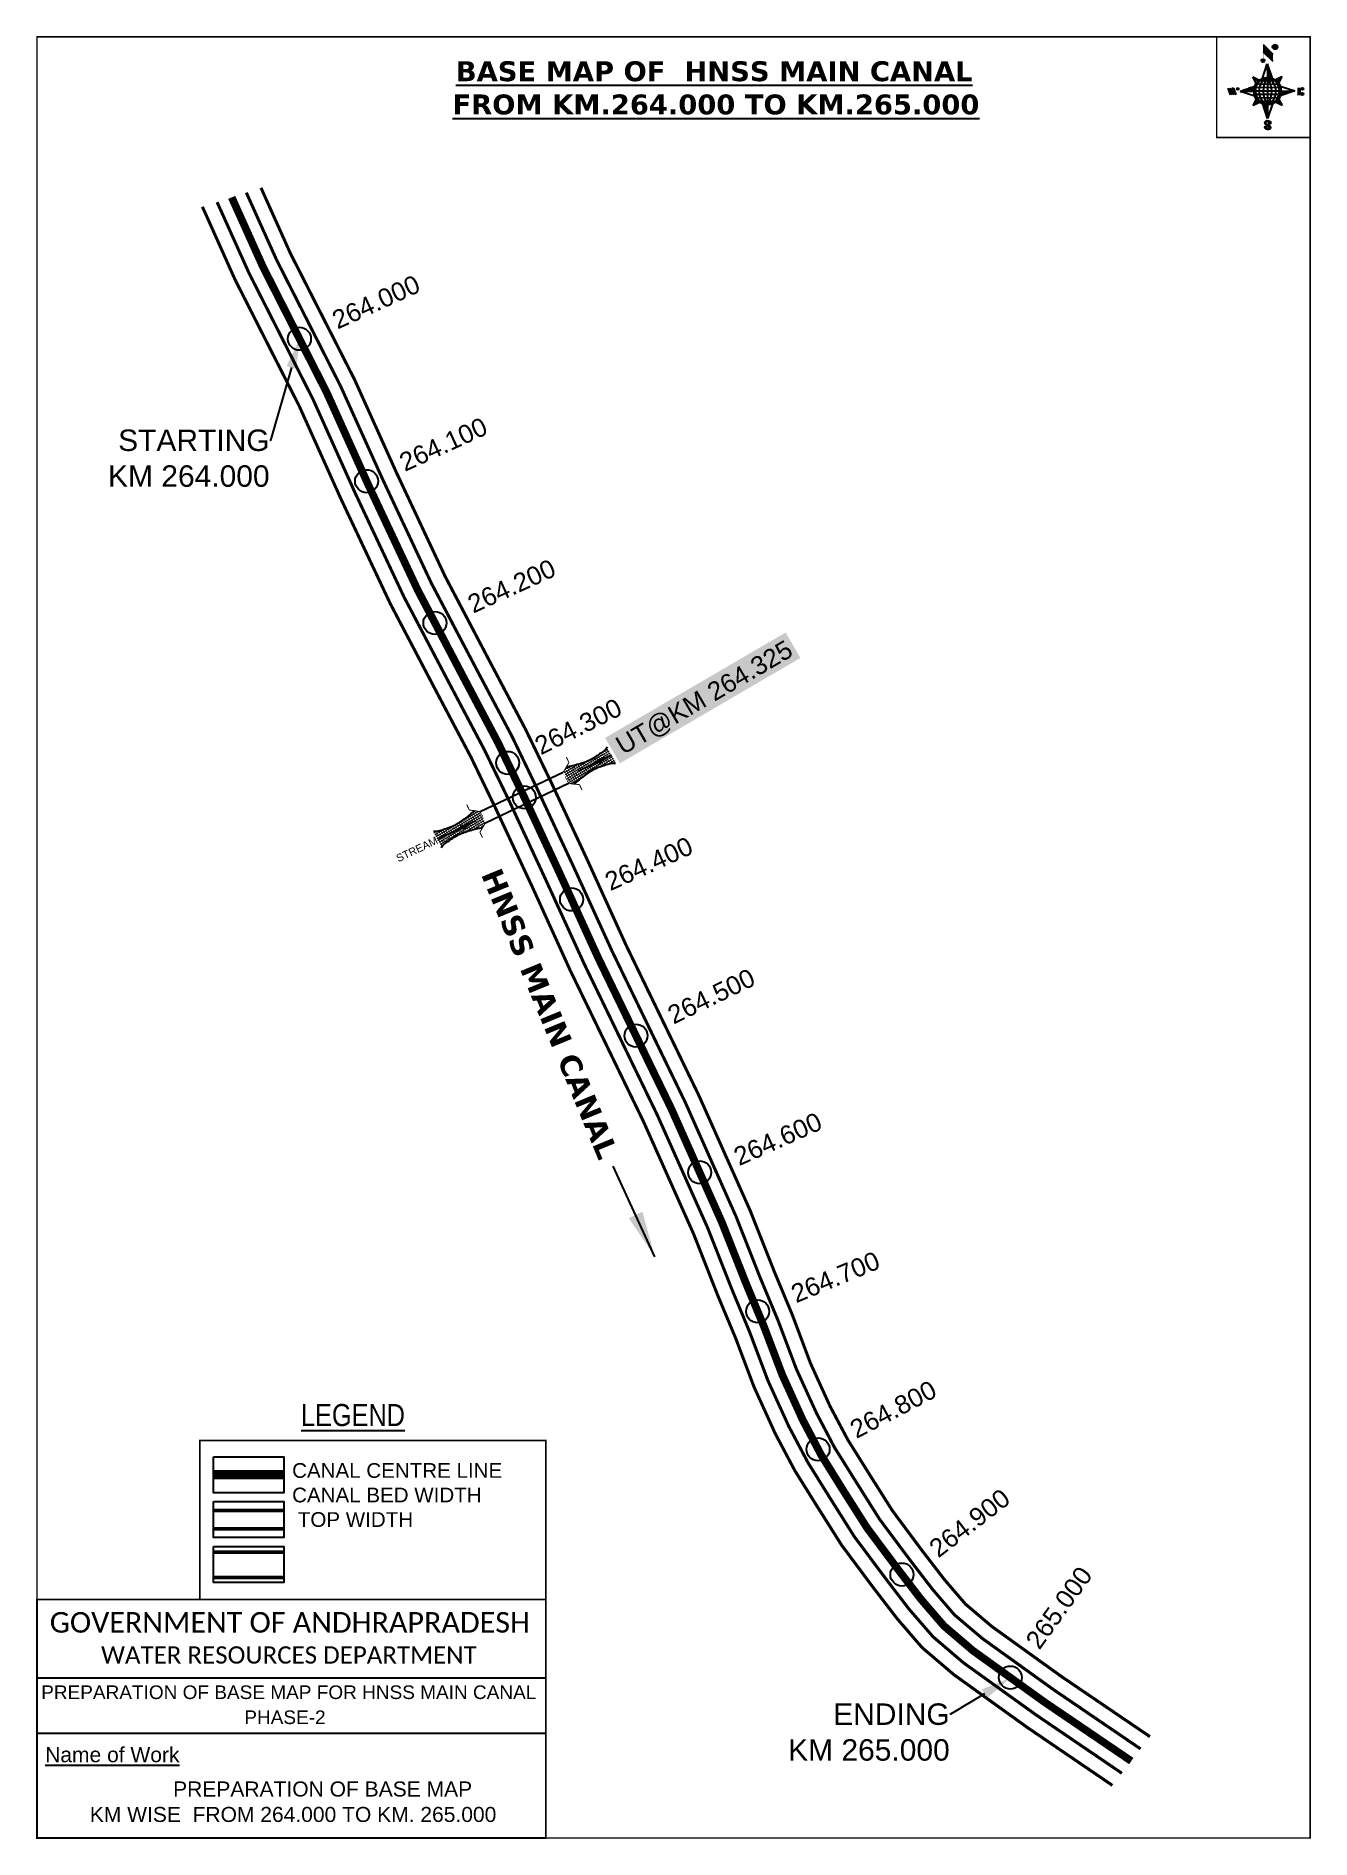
# Model space of a CAD drawing. Header units: inches. Extents: x 760911 to 761743, y 1603890 to 1605066.
import ezdxf
from ezdxf import colors
from ezdxf.entities.mleader import LeaderData, LeaderLine
from ezdxf.enums import TextEntityAlignment as Align
from ezdxf.math import Vec2, Vec3

# ---------------------------------------------------------------- set-up
doc = ezdxf.new("R2010")
doc.units = ezdxf.units.IN
doc.header["$LTSCALE"] = 15
doc.header["$MEASUREMENT"] = 0
doc.header["$PDMODE"] = 32
doc.header["$PDSIZE"] = 15
doc.linetypes.add('HIDDEN2', pattern=[0.1875, 0.125, -0.0625])
for name, color, linetype in [('AQUADUCT', 1, 'Continuous'), ('bord', 1, 'Continuous'), ('CANAL1', 7, 'Continuous'), ('CSMark', 72, 'Continuous'), ('DCBMS', 232, 'Continuous'), ('PAGE', 7, 'Continuous'), ('STRUCTURE', 5, 'Continuous'), ('TEXT', 6, 'Continuous')]:
    doc.layers.add(name, color=color, linetype=linetype)
doc.styles.add('ARIALN', font='ARIALN.TTF')
doc.styles.get("Standard").update_dxf_attribs({"font": 'arial.ttf'})
doc.dimstyles.get("Standard").update_dxf_attribs({"dimtxt": 20, "dimasz": 0.18, "dimexe": 0.18, "dimexo": 0.0625, "dimgap": 0.09, "dimtad": 0, "dimtih": 1, "dimtoh": 1, "dimdec": 4, "dimzin": 0, "dimdsep": 46, "dimtxsty": 'Standard', "dimcen": 0.09, "dimadec": 0, "dimazin": 0, "dimtfac": 1, "dimtdec": 4, "dimtofl": 0, "dimtmove": 0, "dimatfit": 3, "dimfxl": 1, "dimtolj": 1, "dimtzin": 0, "dimarcsym": 0})
pattern_1 = [(267.297113149, (-8720374.938, 50637915.138), (10.5367255337, -0.497431438), [])]
pattern_2 = [(357.297113149, (-8720374.938, 50637915.138), (0.497431438, 10.5367255337), [])]

# ---------------------------------------------------------------- blocks, each defined once
blk = doc.blocks.new('*X26')
at = {"color": 0, "linetype": 'Continuous'}
for p, q in [((6321.6, 240.5), (6322.3, 241.2)), ((6321.6, 240.3), (6322.3, 241)), ((6321.6, 240.1), (6322.3, 240.8)), ((6321.6, 239.9), (6322.4, 240.7)), ((6321.6, 239.8), (6322.4, 240.6)), ((6321.6, 239.6), (6322.5, 240.5)), ((6321.6, 239.4), (6322.5, 240.3)), ((6321.6, 239.2), (6322.6, 240.2)), ((6321.7, 239.1), (6322.6, 240.1)), ((6321.8, 240.8), (6322.4, 241.4)), ((6321.8, 239), (6322.7, 240)), ((6321.8, 239), (6322.8, 239.9)), ((6321.9, 238.9), (6322.9, 239.8)), ((6322, 238.8), (6323, 239.7)), ((6322.1, 241.3), (6322.4, 241.6)), ((6322.1, 238.7), (6323.1, 239.6)), ((6322.2, 238.6), (6323.1, 239.6)), ((6322.3, 238.5), (6323.2, 239.5)), ((6322.4, 238.5), (6323.3, 239.4)), ((6322.5, 238.4), (6323.4, 239.3)), ((6322.7, 238.4), (6323.6, 239.3)), ((6322.8, 238.3), (6323.7, 239.2)), ((6322.9, 238.3), (6323.8, 239.1)), ((6323.1, 238.2), (6323.9, 239.1)), ((6323.2, 238.2), (6324, 239)), ((6323.3, 238.2), (6324.2, 239)), ((6323.5, 238.1), (6324.3, 238.9)), ((6323.7, 238.1), (6324.4, 238.9)), ((6323.8, 238.1), (6324.6, 238.8)), ((6324.1, 238.2), (6324.7, 238.8)), ((6324.3, 238.3), (6324.9, 238.8)), ((6324.6, 238.3), (6325.1, 238.8)), ((6324.8, 238.4), (6325.2, 238.8)), ((6325.1, 238.5), (6325.4, 238.8)), ((6325.4, 238.6), (6325.6, 238.8))]:
    blk.add_line(p, q, dxfattribs=at)
blk = doc.blocks.new('*X25')
at = {"color": 0, "linetype": 'Continuous'}
for p, q in [((6324.4, 240.3), (6324.5, 240.4)), ((6324.6, 240.3), (6324.8, 240.5)), ((6324.7, 240.2), (6325, 240.5)), ((6324.8, 240.2), (6325.2, 240.6)), ((6325, 240.1), (6325.5, 240.6)), ((6325.1, 240.1), (6325.6, 240.6)), ((6325.2, 240), (6325.8, 240.6)), ((6325.3, 240), (6326, 240.6)), ((6325.4, 239.9), (6326.1, 240.6)), ((6325.5, 239.8), (6326.2, 240.5)), ((6325.6, 239.8), (6326.3, 240.5)), ((6325.7, 239.7), (6326.5, 240.4)), ((6325.9, 239.6), (6326.6, 240.3)), ((6326, 239.5), (6326.7, 240.3)), ((6326, 239.4), (6326.8, 240.2)), ((6326.1, 239.3), (6327, 240.2)), ((6326.2, 239.3), (6327.1, 240.1)), ((6326.3, 239.2), (6327.1, 240)), ((6326.4, 239.1), (6327.2, 239.9)), ((6326.5, 239), (6327.3, 239.8)), ((6326.5, 238.9), (6327.4, 239.7)), ((6326.6, 238.8), (6327.5, 239.6)), ((6326.7, 238.7), (6327.5, 239.5)), ((6326.8, 238.6), (6327.6, 239.4)), ((6326.8, 238.5), (6327.7, 239.3)), ((6326.8, 236.5), (6327.4, 237)), ((6326.9, 238.3), (6327.8, 239.2)), ((6326.9, 238.2), (6327.9, 239.1)), ((6326.9, 236.8), (6327.6, 237.4)), ((6327, 238.1), (6327.8, 239)), ((6327, 237.9), (6327.8, 238.8)), ((6327, 237.8), (6327.8, 238.6)), ((6327, 237.6), (6327.8, 238.4)), ((6327, 237.4), (6327.8, 238.2)), ((6327, 237.3), (6327.8, 238)), ((6327, 237.1), (6327.8, 237.9))]:
    blk.add_line(p, q, dxfattribs=at)
blk = doc.blocks.new('H')
at = {"layer": 'bord', "extrusion": (0.000427885, 0.004792, 0.999988)}
h = blk.add_hatch(dxfattribs=at)
h.set_pattern_fill('LINE', color=8, scale=84.387686, angle=-2.7029, style=0)
h.set_pattern_definition(pattern_2)
h.paths.add_polyline_path([(-492, 786, -0.090992), (-448, 775), (-486, 912)])
h = blk.add_hatch(dxfattribs=at)
h.set_pattern_fill('LINE', color=8, scale=84.387686, angle=-92.7029, style=0)
h.set_pattern_definition(pattern_1)
h.paths.add_polyline_path([(-625, 665, -0.090992), (-615, 710), (-751, 671)])
h = blk.add_hatch(dxfattribs=at)
h.set_pattern_fill('LINE', color=8, scale=84.387686, angle=-2.7029, style=0)
h.set_pattern_definition(pattern_2)
h.paths.add_polyline_path([(-504, 533, -0.090992), (-549, 543), (-510, 406)])
h = blk.add_hatch(dxfattribs=at)
h.set_pattern_fill('LINE', color=8, scale=84.387686, angle=-92.7029, style=0)
h.set_pattern_definition(pattern_1)
h.paths.add_polyline_path([(-246, 647), (-372, 653, -0.090992), (-382, 609)])
for p, q in [((-519, 1020, -1217), (-435, 927, -1216)), ((-516, 1087, -1217), (-432, 994, -1217)), ((-538, 774, -1216), (-487, 906, -1216)), ((-487, 906, -1216), (-493, 780, -1216)), ((-487, 906, -1216), (-448, 769, -1216)), ((-865, 701, -1215), (-847, 638, -1215)), ((-847, 700, -1215), (-829, 637, -1215)), ((-829, 699, -1215), (-811, 636, -1215)), ((-829, 699, -1215), (-811, 698, -1215)), ((-811, 698, -1215), (-794, 635, -1215)), ((-752, 665, -1215), (-615, 704, -1215)), ((-627, 794, -1216), (-567, 760, -1216)), ((-627, 794, -1216), (-584, 747, -1215)), ((-599, 731, -1215), (-627, 794, -1216)), ((-421, 753, -1216), (-359, 781, -1216)), ((-359, 781, -1216), (-405, 739, -1216)), ((-359, 781, -1216), (-392, 721, -1215)), ((-379, 693, -1215), (-246, 641, -1215)), ((-213, 669, -1215), (-217, 601, -1215)), ((-752, 665, -1215), (-625, 659, -1215)), ((-619, 614, -1215), (-752, 665, -1215)), ((-639, 526, -1214), (-606, 585, -1215)), ((-639, 526, -1214), (-593, 568, -1215)), ((-577, 553, -1215), (-639, 526, -1214)), ((-511, 400, -1214), (-549, 537, -1214)), ((-460, 533, -1215), (-511, 400, -1214)), ((-505, 527, -1214), (-511, 400, -1214)), ((-371, 513, -1214), (-431, 546, -1215)), ((-371, 513, -1214), (-414, 560, -1215)), ((-399, 576, -1215), (-371, 513, -1214)), ((-246, 641, -1215), (-383, 603, -1215)), ((-373, 647, -1215), (-246, 641, -1215)), ((-197, 600, -1215), (-194, 668, -1215))]:
    blk.add_line(p, q, dxfattribs=at)
at = {"layer": 'bord', "color": 8, "linetype": 'ByBlock', "extrusion": (0.000427885, 0.004792, 0.999988)}
for p, q in [((-375, 679, -1215), (-620, 691, -1215)), ((-386, 711, -1215), (-605, 722, -1215)), ((-411, 744, -1216), (-578, 752, -1216)), ((-493, 780, -1216), (-505, 527, -1214)), ((-373, 647, -1215), (-625, 659, -1215)), ((-378, 616, -1215), (-623, 628, -1215)), ((-392, 585, -1215), (-611, 595, -1215)), ((-420, 555, -1215), (-587, 562, -1215))]:
    blk.add_line(p, q, dxfattribs=at)
at = {"layer": 'bord', "extrusion": (0.000427885, 0.004792, 0.999988), "elevation": -1212}
for points, const_width in [([(-522, 960), (-516, 1093)], 1.61), ([(-434, 933), (-428, 1066)], 1.61), ([(-870, 707), (-846, 706)], 0.642), ([(-829, 643), (-821, 678)], 0.642), ([(-793, 641), (-782, 694)], 0.642), ([(-223, 676), (-174, 673)], 0.706), ([(-829, 643), (-855, 644)], 0.642), ([(-811, 642), (-784, 641)], 0.642), ([(-177, 605), (-226, 607)], 0.706), ([(-195, 645), (-185, 644)], 0.706)]:
    blk.add_lwpolyline(points, dxfattribs=dict(at, const_width=const_width))
for points, const_width in [([(-414, 1073, 1), (-398, 1058, 1)], 22.3), ([(-530, 950, 1), (-520, 939, 1)], 14.8), ([(-776, 697, 1), (-769, 690, 1)], 8.9), ([(-180, 618, 1), (-173, 611, 1)], 9.79), ([(-178, 667, 1), (-171, 660, 1)], 9.79), ([(-490, 362, 1), (-498, 369, 1)], 11.1), ([(-525, 322, 1), (-533, 329, 1)], 11.1)]:
    blk.add_lwpolyline(points, format="xyb", close=True, dxfattribs=dict(at, const_width=const_width))
for points in [[(-537, 317), (-531, 310), (-520, 307), (-505, 307), (-494, 310), (-486, 318), (-487, 326), (-491, 333), (-494, 336), (-503, 341), (-522, 347), (-530, 352), (-534, 355), (-537, 363), (-537, 373), (-530, 381), (-520, 384), (-504, 384), (-493, 380), (-487, 373)], [(-522, 348), (-526, 354), (-528, 361), (-528, 371), (-526, 375), (-521, 381), (-515, 384)], [(-505, 307), (-499, 312), (-497, 319), (-497, 327), (-501, 335), (-509, 343)]]:
    blk.add_lwpolyline(points, dxfattribs=at)
at = {"layer": 'bord', "extrusion": (0.000427885, 0.004792, 0.999988)}
for centre, radius in [((-406, 1065, -1212), 22.3), ((-525, 944, -1212), 14.8), ((-773, 694, -1212), 8.9), ((-498, 659, -1212), 127), ((-177, 615, -1212), 9.79), ((-174, 663, -1212), 9.79), ((-494, 365, -1212), 11.1), ((-529, 325, -1212), 11.1)]:
    blk.add_circle(centre, radius, dxfattribs=at)
at = {"layer": 'bord', "color": 8, "linetype": 'ByBlock', "extrusion": (0.000427885, 0.004792, 0.999988)}
for centre, radius, start, end in [((-482, 658, -1212), 128, 94.9254, 259.6691), ((-437, 656, -1212), 141, 113.2864, 241.308), ((-316, 651, -1212), 222, 142.5892, 212.0053), ((-560, 662, -1212), 141, 293.2864, 61.308), ((-681, 668, -1212), 222, 322.5892, 32.0053), ((-515, 660, -1212), 128, 274.9254, 79.6691)]:
    blk.add_arc(centre, radius, start, end, dxfattribs=at)
at = {"layer": 'bord', "extrusion": (0.000427885, 0.004792, 0.999988)}
for points in [[(-516, 1093, -1212), (-431, 1000, -1212), (-519, 1026, -1212), (-434, 933, -1212)], [(-864, 707, -1212), (-846, 706, -1212), (-846, 644, -1212), (-829, 643, -1212)], [(-829, 705, -1212), (-811, 704, -1212), (-811, 642, -1212), (-793, 641, -1212)], [(-193, 674, -1212), (-197, 606, -1212), (-213, 675, -1212), (-216, 607, -1212)]]:
    blk.add_solid(points, dxfattribs=at)
at = {"layer": 'bord', "extrusion": (0.000427885, 0.004792, 0.999988), "xscale": 7.977342409717546, "yscale": 7.977342408231451, "zscale": 7.977342408476333, "rotation": 138.0840426661453}
for name, p in [('*X25', (38301, -31929, -1212)), ('*X26', (38314, -31951, -1212))]:
    blk.add_blockref(name, p, dxfattribs=at)
blk = doc.blocks.new('UT')
at = {"layer": 'STRUCTURE'}
h = blk.add_hatch(dxfattribs=at)
h.set_pattern_fill('DASH', color=150, scale=8, angle=-39.6278, style=0)
h.set_pattern_definition([(320.372247933, (-4370.464, -6260.8811), (1.40800153113, 0.132407282), [1, -1])])
h.paths.add_polyline_path([(765163, 1700681.9), (765165.6, 1700680.6), (765167.2, 1700680.3), (765169.1, 1700680), (765172.4, 1700679.6), (765176.4, 1700679.3), (765179.5, 1700679.5), (765183.1, 1700679.9), (765187.7, 1700680.9), (765188.9, 1700681.2), (765193.1, 1700682.2), (765196.1, 1700680.2), (765196.1, 1700672.2), (765193.1, 1700670.2), (765190.5, 1700670.8), (765188.1, 1700671.3), (765185.5, 1700671.8), (765183.6, 1700672.1), (765181, 1700672.5), (765180.3, 1700672.5), (765178.5, 1700672.6), (765176.7, 1700672.6), (765174.6, 1700672.5), (765172.5, 1700672.3), (765170.4, 1700672), (765168.5, 1700671.7), (765166.1, 1700671.2), (765165, 1700670.8), (765163, 1700669.7)])
h.paths.add_polyline_path([(765259.1, 1700682.2), (765256.1, 1700680.2), (765256.1, 1700672.2), (765259.1, 1700670.2), (765261.9, 1700671), (765264.4, 1700671.6), (765266.4, 1700672), (765269.1, 1700672.5), (765272.7, 1700673), (765276.1, 1700673.1), (765278.6, 1700672.9), (765281.2, 1700672.7), (765283.9, 1700672.3), (765286.4, 1700671.9), (765288, 1700671.3), (765289.2, 1700670.6), (765289.1, 1700682.7), (765287.6, 1700681.8), (765285.7, 1700681.2), (765283, 1700680.7), (765281.2, 1700680.4), (765276.7, 1700679.9), (765272.7, 1700679.9), (765268.7, 1700680.3), (765264.8, 1700681), (765261.2, 1700681.7)])
at = {"layer": 'STRUCTURE', "color": 150, "const_width": 0.628}
for points in [[(765190.1, 1700688.2), (765190.1, 1700684.2), (765196.1, 1700680.2), (765256.1, 1700680.2), (765262.1, 1700684.2), (765262.1, 1700688.2)], [(765190.1, 1700664.2), (765190.1, 1700668.2), (765196.1, 1700672.2), (765256.1, 1700672.2), (765262.1, 1700668.2), (765262.1, 1700664.2)]]:
    blk.add_lwpolyline(points, dxfattribs=at)
at = {"layer": 'STRUCTURE', "color": 150}
for points in [[(765196.1, 1700680.2), (765256.1, 1700680.2)], [(765196.1, 1700672.2), (765256.1, 1700672.2)], [(765196.1, 1700672.2), (765256.1, 1700672.2)]]:
    blk.add_lwpolyline(points, dxfattribs=at)
at = {"layer": 'STRUCTURE', "color": 0}
blk.add_circle((765226.1, 1700676.2), 1.89, dxfattribs=at)
at = {"layer": 'STRUCTURE', "color": 150}
for points in [[(765163, 1700681.9), (765164.4, 1700681.1), (765167.9, 1700680.2), (765171.2, 1700679.8), (765176.1, 1700679.4), (765184.7, 1700680.3), (765193.1, 1700682.2)], [(765289.1, 1700682.7), (765287.8, 1700681.9), (765284.3, 1700680.9), (765280.9, 1700680.4), (765276.1, 1700679.8), (765267.4, 1700680.5), (765259.1, 1700682.2)], [(765163, 1700669.7), (765164.3, 1700670.6), (765167.8, 1700671.6), (765171.2, 1700672.1), (765176, 1700672.6), (765184.7, 1700672), (765193.1, 1700670.2)], [(765289.2, 1700670.6), (765287.8, 1700671.4), (765284.2, 1700672.3), (765280.9, 1700672.7), (765276.1, 1700673.1), (765267.4, 1700672.2), (765259.1, 1700670.2)]]:
    blk.add_spline(points, degree=3, dxfattribs=at)
at = {"layer": 'STRUCTURE', "color": 0}
blk.add_text('STREAM', height=5, dxfattribs=at).set_placement((765148.2, 1700675.8), align=Align.MIDDLE_CENTER)
for points in [[(765190.9, 1700676), (765164.2, 1700675.8)], [(765289.3, 1700676.7), (765265.4, 1700676.4)]]:
    blk.add_leader(points, dimstyle='Standard', override={"dimasz": 10, "dimgap": 0.09, "dimtad": 0}, dxfattribs=at)

msp = doc.modelspace()

# ---------------------------------------------------------------- linework, layer by layer
at = {"layer": 'CANAL1', "color": 5, "const_width": 2}
for points in [[(761029.5, 1604958), (761030.2, 1604956.5), (761050.4, 1604911.6), (761092.1, 1604829.4), (761119.3, 1604768.9), (761151.4, 1604700.6), (761180.3, 1604645.5), (761204.1, 1604600.4), (761220.3, 1604567), (761244.1, 1604515.7), (761269.2, 1604460.8), (761316.9, 1604362.2), (761349.8, 1604288.5), (761365.4, 1604248.9), (761377.2, 1604220.5), (761389.1, 1604188.9), (761402.7, 1604159.1), (761415.2, 1604135.5), (761429.9, 1604111.9), (761445.4, 1604087.3), (761465.4, 1604060.5), (761481.1, 1604040), (761496.8, 1604021.9), (761516.7, 1604004.9), (761563.8, 1603971.1), (761620.1, 1603932.8)], [(761048.6, 1604964.2), (761068.4, 1604920.2), (761110.1, 1604838), (761137.5, 1604777.3), (761169.3, 1604709.5), (761198, 1604654.8), (761222, 1604609.4), (761238.3, 1604575.5), (761262.3, 1604524.1), (761287.3, 1604469.3), (761335.1, 1604370.6), (761368.2, 1604296.2), (761383.9, 1604256.4), (761395.8, 1604227.9), (761407.6, 1604196.6), (761420.7, 1604167.9), (761432.5, 1604145.4), (761446.8, 1604122.6), (761461.9, 1604098.6), (761481.3, 1604072.6), (761496.6, 1604052.7), (761510.9, 1604036.1), (761529.1, 1604020.7), (761575.3, 1603987.5), (761632.3, 1603948.7)]]:
    msp.add_lwpolyline(points, dxfattribs=at)
at = {"layer": 'CANAL1', "color": 1, "linetype": 'HIDDEN2', "ltscale": 8, "const_width": 5}
msp.add_lwpolyline([(761039.1, 1604961.1), (761039.3, 1604960.6), (761059.4, 1604915.9), (761101.1, 1604833.7), (761128.4, 1604773.1), (761160.4, 1604705), (761189.2, 1604650.1), (761213.1, 1604604.9), (761219.2, 1604592.1), (761229.3, 1604571.2), (761253.2, 1604519.9), (761278.2, 1604465), (761326, 1604366.4), (761359, 1604292.3), (761374.7, 1604252.6), (761386.5, 1604224.2), (761398.4, 1604192.8), (761411.7, 1604163.5), (761423.8, 1604140.5), (761438.3, 1604117.2), (761453.7, 1604093), (761473.4, 1604066.6), (761488.9, 1604046.4), (761503.9, 1604029), (761522.9, 1604012.8), (761569.5, 1603979.3), (761626.2, 1603940.8)], dxfattribs=at)
at = {"layer": 'CANAL1', "color": 200, "const_width": 2}
for points in [[(761058.2, 1604967.3), (761077.4, 1604924.5), (761119.2, 1604842.3), (761146.6, 1604781.5), (761178.3, 1604713.9), (761206.9, 1604659.4), (761230.9, 1604613.9), (761247.4, 1604579.8), (761271.4, 1604528.3), (761296.3, 1604473.5), (761344.1, 1604374.8), (761377.4, 1604300.1), (761393.2, 1604260.2), (761405.1, 1604231.6), (761416.8, 1604200.4), (761429.6, 1604172.3), (761441.2, 1604150.4), (761455.3, 1604127.9), (761470.2, 1604104.3), (761489.3, 1604078.6), (761504.4, 1604059), (761518, 1604043.2), (761535.2, 1604028.6), (761581, 1603995.7), (761638.4, 1603956.7)], [(761019.9, 1604954.9), (761021.1, 1604952.4), (761041.3, 1604907.3), (761083.1, 1604825), (761110.2, 1604764.7), (761142.5, 1604696.1), (761171.5, 1604640.8), (761195.2, 1604595.9), (761211.2, 1604562.7), (761235.1, 1604511.5), (761260.1, 1604456.5), (761307.9, 1604357.9), (761340.6, 1604284.6), (761356.1, 1604245.1), (761367.9, 1604216.9), (761379.9, 1604185.1), (761393.7, 1604154.7), (761406.5, 1604130.5), (761421.4, 1604106.6), (761437.2, 1604081.6), (761457.4, 1604054.5), (761473.4, 1604033.7), (761489.7, 1604014.8), (761510.5, 1603997.1), (761558.1, 1603962.9), (761613.9, 1603924.9)]]:
    msp.add_lwpolyline(points, dxfattribs=at)
at = {"layer": 'CANAL1', "color": 1, "linetype": 'HIDDEN2', "ltscale": 100, "const_width": 6, "elevation": -0.4}
msp.add_lwpolyline([(761073.1, 1604127.6), (761027.1, 1604127.6)], dxfattribs=at)
at = {"layer": 'CANAL1', "color": 5, "const_width": 2.4, "elevation": -0.4}
for points in [[(761073.1, 1604104.3), (761027.1, 1604104.3)], [(761073.1, 1604092.3), (761027.1, 1604092.3)]]:
    msp.add_lwpolyline(points, dxfattribs=at)
at = {"layer": 'CANAL1', "color": 200, "const_width": 2.4, "elevation": -0.4}
for points in [[(761073.1, 1604077.1), (761027.1, 1604077.1)], [(761073.1, 1604060.6), (761027.1, 1604060.6)]]:
    msp.add_lwpolyline(points, dxfattribs=at)
at = {"layer": 'CSMark', "color": 3}
for p in [(761083.3, 1604868.8), (761127.1, 1604775.9), (761171.7, 1604683.4), (761219.2, 1604592.1), (761230.1, 1604569.6), (761260.9, 1604503), (761302.9, 1604414.1), (761344.5, 1604324.9), (761382.4, 1604234.2), (761421.8, 1604144.2), (761476.5, 1604062.5), (761547.3, 1603995.3)]:
    msp.add_point(p, dxfattribs=at)
at = {"layer": 'PAGE', "const_width": 1}
msp.add_lwpolyline([(761743, 1603890.6), (761743, 1605065.8), (760912, 1605065.8), (760912, 1603890.6), (761743, 1603890.6)], dxfattribs=at)
at = {"layer": 'PAGE'}
for points, const_width in [([(761743, 1605065.8), (761681.9, 1605065.8), (761681.9, 1605000.1), (761743, 1605000.1)], 1), ([(761018.3, 1604150), (761244.1, 1604150), (761244.1, 1604046.2), (761018.3, 1604046.2)], 1.2), ([(760912, 1604046.2), (761244.1, 1604046.2), (761244.1, 1603890.6), (760912, 1603890.6)], 1.2)]:
    msp.add_lwpolyline(points, close=True, dxfattribs=dict(at, const_width=const_width))
at = {"layer": 'PAGE', "elevation": -0.4}
for points in [[(761027.1, 1604139.4), (761073.1, 1604139.4), (761073.1, 1604115.8), (761027.1, 1604115.8)], [(761027.1, 1604110.1), (761073.1, 1604110.1), (761073.1, 1604086.6), (761027.1, 1604086.6)], [(761027.1, 1604080.8), (761073.1, 1604080.8), (761073.1, 1604057.3), (761027.1, 1604057.3)]]:
    msp.add_lwpolyline(points, close=True, dxfattribs=at)
at = {"layer": 'PAGE'}
for points in [[(760912, 1603995.2), (761244.1, 1603995.2)], [(760912, 1603958.9), (761244.1, 1603958.9)]]:
    msp.add_lwpolyline(points, dxfattribs=at)

# ---------------------------------------------------------------- block references
at = {"layer": 'AQUADUCT', "color": 1, "xscale": 0.0703495379661093, "yscale": 0.07034953800030053, "zscale": 0.07034953795990817, "rotation": 3.078330607406165}
msp.add_blockref('H', (761752.6, 1604986.4, 85.4), dxfattribs=at)
at = {"layer": 'STRUCTURE', "color": 0, "rotation": 25.47523490929124}
msp.add_blockref('UT', (801902.4, -259891.8), dxfattribs=at)

# ---------------------------------------------------------------- texts
at = {"layer": 'CANAL1', "insert": (761214.2, 1604525.6), "char_height": 14, "width": 205.129, "attachment_point": 1, "rotation": 292.3937}
msp.add_mtext('\\pi0.96322;{\\fVerdana|b1|i0|c0|p34;HNSS MAIN CANAL}', dxfattribs=at)
at = {"layer": 'CSMark', "color": 1}
for s, rotation, p in [('264.000', 24.6002, (761105.7, 1604880.3)), ('264.100', 24.6002, (761149.6, 1604787.4)), ('264.200', 24.6002, (761194.2, 1604694.9)), ('264.400', 24.5153, (761283.7, 1604513.8)), ('264.500', 25.8209, (761324.8, 1604426.7)), ('264.600', 24.0337, (761367.8, 1604334.4)), ('264.700', 22.6311, (761405.1, 1604245)), ('264.800', 27.8115, (761444, 1604156.2)), ('264.900', 37.5347, (761496.6, 1604077.7)), ('265.000', 54.3112, (761561.3, 1604016.3))]:
    msp.add_text(s, height=12, rotation=rotation, dxfattribs=at).set_placement(p, align=Align.MIDDLE_LEFT)
at = {"layer": 'CSMark', "color": 3}
msp.add_text('264.300', height=12, rotation=26.5761, dxfattribs=at).set_placement((761238.1, 1604602.3), align=Align.MIDDLE_LEFT)
at = {"layer": 'PAGE', "extrusion": (0.000201441, 0.004807, 0.999988), "style": 'ARIALN'}
msp.add_text('%%ULEGEND', height=14.4, rotation=359.9999, dxfattribs=at).set_placement((761118.2, 1604147.3, 7864.3), align=Align.MIDDLE)
at = {"layer": 'PAGE', "extrusion": (0.000201441, 0.004807, 0.999988)}
for s, height, p in [('PREPARATION OF BASE MAP FOR HNSS MAIN CANAL', 8.878, (760914.7, 1603962, 7863.3)), ('%%UName of Work', 9.822, (760917.3, 1603920.8, 7862))]:
    msp.add_text(s, height=height, rotation=359.9999, dxfattribs=at).set_placement(p)
for s, height, p in [('PHASE-2', 8.88, (761073.8, 1603950.1, 7863.3)), ('PREPARATION OF BASE MAP', 9.822, (761098.4, 1603903.3, 7862.1)), ('KM WISE  FROM 264.000 TO KM. 265.000', 9.822, (761079.1, 1603886.7, 7862.1))]:
    msp.add_text(s, height=height, rotation=359.9999, dxfattribs=at).set_placement(p, align=Align.MIDDLE_CENTER)
at = {"layer": 'PAGE', "extrusion": (0.000201441, 0.004807, 0.999988), "attachment_point": 1, "text_direction": (1, -1e-06, -0.000201)}
for s, insert, char_height, width in [('CANAL CENTRE LINE CANAL BED WIDTH {\\H2.3717x; }\\P TOP WIDTH{\\H1.9152x; }', (761078.5, 1604135.2, -0.4), 9.6, 168.926), ('\\pi3.5885;{\\fCalibri|b0|i0|c0|p34;\\H1.3333x;GOVERNMENT OF ANDHRAPRADESH\\P\\pi37.073;\\H0.83998x;WATER RESOURCES DEPARTMENT}', (760916.7, 1604038, -1.3), 10.059, 321.276)]:
    msp.add_mtext(s, dxfattribs=dict(at, insert=insert, char_height=char_height, width=width))
at = {"layer": 'STRUCTURE', "color": 5, "insert": (761287.7, 1604607.1), "char_height": 12, "width": 129.214, "attachment_point": 1, "rotation": 30.2736, "bg_fill": 1, "box_fill_scale": 1.3, "bg_fill_color": 7, "bg_fill_true_color": 16777215, "bg_fill_transparency": 4390977}
msp.add_mtext('\\pi0.71894;UT@KM 264.325', dxfattribs=at)
at = {"layer": 'TEXT', "color": 1, "insert": (761163.6, 1605049.9), "char_height": 13, "width": 379.826, "attachment_point": 1}
msp.add_mtext('\\pi21.755;{\\fVerdana|b1|i0|c0|p34;\\LBASE MAP OF  HNSS MAIN CANAL \\P\\pi19.564;FROM KM.264.000 TO KM.265.000}', dxfattribs=at)

# ---------------------------------------------------------------- leaders
at = {"layer": 'CANAL1'}
msp.add_leader([(761315.2, 1604269.9), (761288, 1604329)], dimstyle='Standard', override={"dimasz": 30, "dimgap": 0.09, "dimtad": 0}, dxfattribs=at)

# ---------------------------------------------------------------- next in the draw order: leaders
at = {"layer": 'DCBMS', "color": 5}
ml = msp.add_multileader_mtext('Standard', dxfattribs=at)
ml.set_content('STARTING  \\PKM 264.000', color=5)
ml.set_leader_properties()
ml.build(insert=Vec2(0, 0))
ml.multileader.update_dxf_attribs({"dogleg_length": 0.36, "arrow_head_size": 20})
ctx = ml.context
ctx.base_point, ctx.char_height, ctx.arrow_head_size, ctx.landing_gap_size, ctx.plane_origin = Vec3(760960.6, 1604802.5), 14, 20, 0.09, Vec3(761104.3, 1605014.8)
ctx.text_align_type = 2
notes = []
notes.append((ctx, [(0, (1, 1, 0), (761064.3, 1604802.5), (-1, 0), 0.36, [(0, [(761083.6, 1604869.3)], 0, [])])]))
ctx.mtext.insert, ctx.mtext.width, ctx.mtext.alignment, ctx.mtext.flow_direction = Vec3(761063.8, 1604809.6), 109.049, 3, 5
ctx.mtext.has_bg_fill, ctx.mtext.bg_color, ctx.mtext.bg_scale_factor, ctx.mtext.bg_transparency, ctx.mtext.use_window_bg_color = 1, -1027028792, 1.5, 0, 1
ml = msp.add_multileader_mtext('Standard', dxfattribs=at)
ml.set_content('ENDING \\PKM 265.000', color=5)
ml.set_leader_properties()
ml.build(insert=Vec2(0, 0))
ml.multileader.update_dxf_attribs({"dogleg_length": 0.36, "arrow_head_size": 20})
ctx = ml.context
ctx.base_point, ctx.char_height, ctx.arrow_head_size, ctx.landing_gap_size, ctx.plane_origin = Vec3(761404.5, 1603971.3), 14, 20, 0.09, Vec3(761548.2, 1604183.7)
ctx.text_align_type = 2
notes.append((ctx, [(0, (1, 1, 0), (761508.2, 1603971.3), (-1, 0), 0.36, [(0, [(761547.4, 1603995.1)], 0, [])])]))
ctx.mtext.insert, ctx.mtext.width, ctx.mtext.alignment, ctx.mtext.flow_direction = Vec3(761507.7, 1603978.4), 109.049, 3, 5
ctx.mtext.has_bg_fill, ctx.mtext.bg_color, ctx.mtext.bg_scale_factor, ctx.mtext.bg_transparency, ctx.mtext.use_window_bg_color = 1, -1027028792, 1.5, 0, 1
for ctx, leaders in notes:
    for number, flags, end, landing, length, lines in leaders:
        leader = LeaderData()
        leader.index, (leader.has_last_leader_line, leader.has_dogleg_vector, leader.attachment_direction) = number, flags
        leader.last_leader_point, leader.dogleg_vector, leader.dogleg_length = Vec3(end), Vec3(landing), length
        for number, points, colour, breaks in lines:
            line = LeaderLine()
            line.index, line.vertices, line.color, line.breaks = number, Vec3.list(points), colors.encode_raw_color(colour), breaks
            leader.lines.append(line)
        ctx.leaders.append(leader)

doc.saveas('drawing.dxf')
